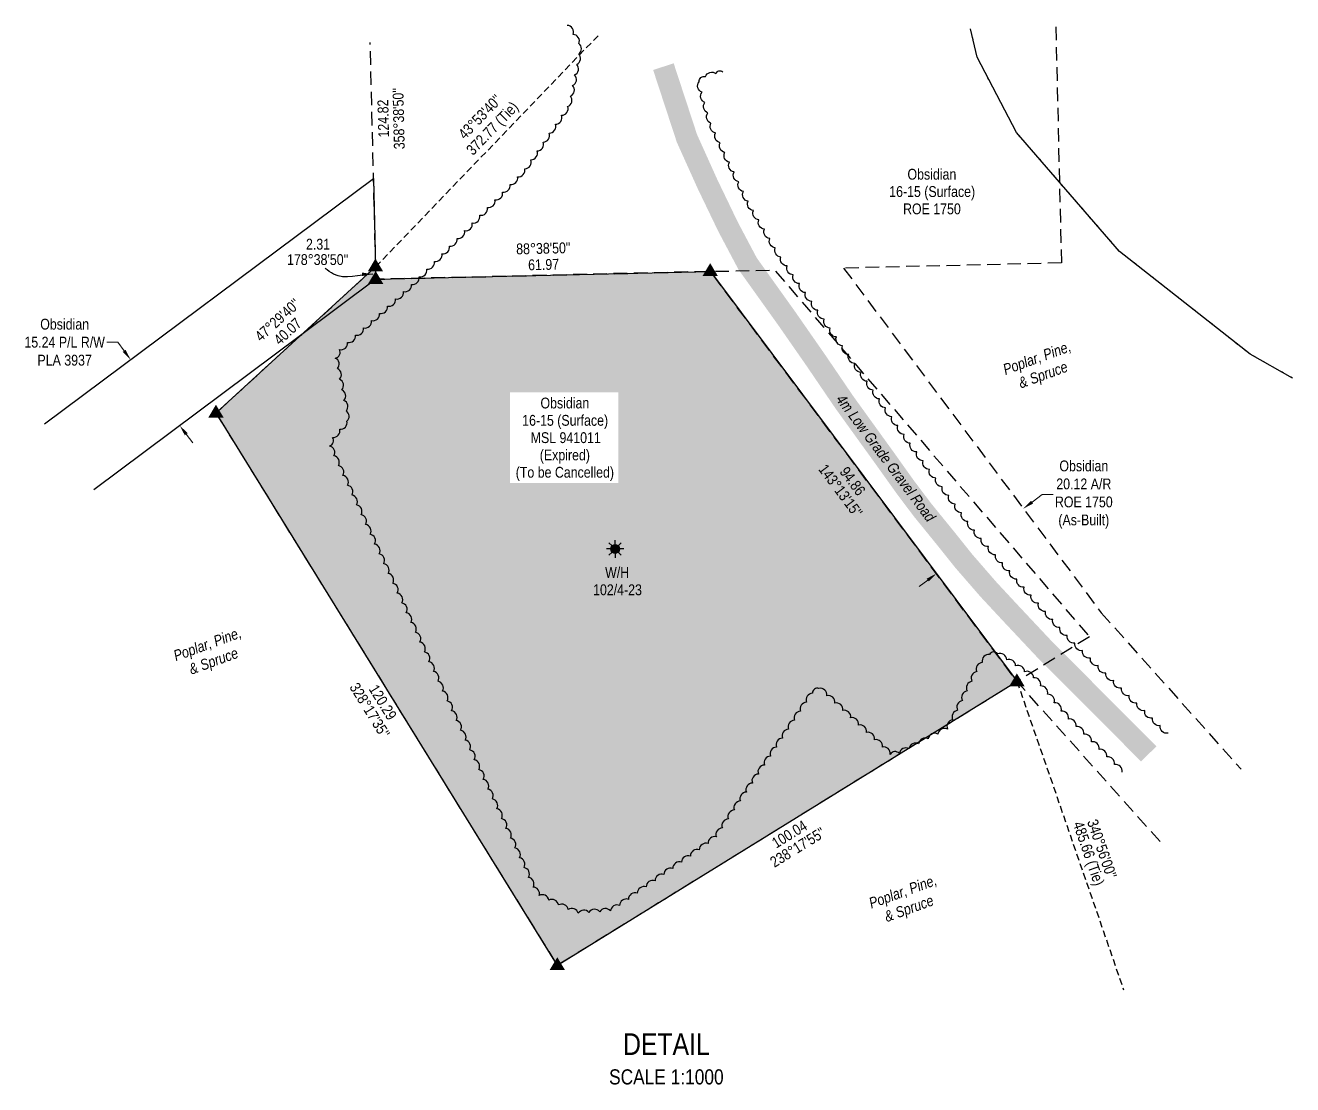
# Model space of a CAD drawing. Extents: x 614988 to 621305, y 5889351 to 5893530.
# Drawn here: x 616526 to 617699, y 5889351 to 5890331 of the extents above; entities that cross this region are included whole.
import ezdxf
from ezdxf.enums import TextEntityAlignment as Align

# ---------------------------------------------------------------- set-up
doc = ezdxf.new("R2010")
doc.units = 0
doc.header["$LTSCALE"] = 5
doc.header["$PDSIZE"] = 0.5
for name, pattern in [('0', [1, 1, 0]), ('foc-ACCESSROAD', [3.75, 2.5, -1.25]), ('foc-TIELINE', [1.875, 1.25, -0.625]), ('foc-WHEELTRACKS', [2, 0.4, -1.6])]:
    doc.linetypes.add(name, pattern=pattern)
doc.layers.get('Defpoints').update_dxf_attribs({"color": 9})
for name, color, linetype in [('AS-ROADS', 254, 'Continuous'), ('C-RW', 13, 'Continuous'), ('C-WS', 13, 'foc-ACCESSROAD'), ('C-WS-S', 8, 'Continuous'), ('DETAIL-T', 7, 'Continuous'), ('L-BD', 7, 'Continuous'), ('L-BD1', 253, 'Continuous'), ('L-MON', 1, 'Continuous'), ('L-TIE', 7, 'foc-TIELINE'), ('P-PROPOSED', 10, 'Continuous'), ('P-PROPOSED-H', 21, 'Continuous'), ('T-BUSH', 110, '0'), ('T-BUSH-T', 110, 'Continuous'), ('T-WATER-P3', 160, 'foc-WHEELTRACKS')]:
    doc.layers.add(name, color=color, linetype=linetype)
for name, color, linetype, lineweight in [('C-FLOWLINE-T', 13, 'Continuous', 9), ('C-RW-T', 13, 'Continuous', 9), ('C-WS-T', 13, 'Continuous', 9), ('T-TEXT', 48, 'Continuous', 18)]:
    doc.layers.add(name, color=color, linetype=linetype, lineweight=lineweight)
doc.styles.add('80CG', font='ARIALN.TTF', dxfattribs={"height": 10})
doc.styles.add('80L', font='ARIALN.TTF', dxfattribs={"height": 10})
doc.styles.add('80LS', font='ARIALNI.TTF', dxfattribs={"height": 10})
doc.styles.add('foc-LtypeFont', font='ARIALN.TTF', dxfattribs={"height": 7.35})
doc.linetypes.add('foc-TOPO-flowdirection-NOLINE', pattern='A,0,[">",foc-LtypeFont,S=0.3,R=0,X=0,Y=-0.945],-20,[">",foc-LtypeFont,S=0.3,R=0,X=0,Y=-0.945],0', length=20)
doc.dimstyles.new('Compass 5 000', dxfattribs={"dimscale": 5, "dimtxt": 9, "dimasz": 2, "dimexe": 0.2, "dimexo": 0.0625, "dimgap": 0.5, "dimtad": 0, "dimtih": 1, "dimtoh": 1, "dimzin": 0, "dimdsep": 46, "dimtxsty": '80CG', "dimcen": 0.1, "dimse1": 1, "dimse2": 1, "dimclrd": 256, "dimclrt": 256, "dimaunit": 1, "dimadec": 4, "dimazin": 0, "dimtfac": 0.06, "dimtofl": 0, "dimtmove": 0, "dimatfit": 1, "dimfxl": 0.2, "dimtolj": 1, "dimtzin": 0, "dimlwd": -1, "dimarcsym": 0})

# ---------------------------------------------------------------- blocks, each defined once
blk = doc.blocks.new('GAS')
h = blk.add_hatch(color=255)
h.dxf.hatch_style = 1
edge = h.paths.add_edge_path()
edge.add_arc((0, 0), 0.9, 0, 360)
for p, q in [((-0.81, 0), (-1.62, 0)), ((-0.57, 0.57), (-1.14, 1.14)), ((0, 0.81), (0, 1.62)), ((0.57, 0.57), (1.14, 1.14)), ((1.62, 0), (0.81, 0)), ((-0.57, -0.57), (-1.14, -1.14)), ((0, -0.81), (0, -1.62)), ((1.14, -1.14), (0.57, -0.57))]:
    blk.add_line(p, q)
blk.add_circle((0, 0), 0.8)
blk = doc.blocks.new('STRIA')
blk.add_hatch(color=255).paths.add_polyline_path([(-0.04, 1.52), (-1.47, -0.87), (1.39, -0.87)])
blk = doc.blocks.new('STRIAA')
blk.add_blockref('STRIA', (0, 0))
blk = doc.blocks.new('STRIB')
at = {"color": 1}
blk.add_solid([(-1.12, -0.67), (-0.04, 1.13), (1.04, -0.67)], dxfattribs=at)
blk = doc.blocks.new('STRIBB')
blk.add_blockref('STRIB', (0, 0))
blk = doc.blocks.new('STRICC')
for name in ['STRIAA', 'STRIBB']:
    blk.add_blockref(name, (0, 0))
blk = doc.blocks.new('fdspike')
blk.add_blockref('STRICC', (0, 0))
blk = doc.blocks.new('TRIA')
blk.add_hatch(color=255).paths.add_polyline_path([(-0.04, 1.52), (-1.47, -0.87), (1.39, -0.87)])
blk = doc.blocks.new('TRIAA')
blk.add_blockref('TRIA', (0, 0))
blk = doc.blocks.new('TRIB')
at = {"color": 1}
blk.add_lwpolyline([(-1.12, -0.67), (-0.04, 1.13), (1.04, -0.67)], close=True, dxfattribs=at)
blk = doc.blocks.new('TRIBB')
blk.add_blockref('TRIB', (0, 0))
blk = doc.blocks.new('TRICC')
for name in ['TRIAA', 'TRIBB']:
    blk.add_blockref(name, (0, 0))
blk = doc.blocks.new('plspike')
blk.add_blockref('TRICC', (0, 0))
blk = doc.blocks.new('*D457')
at = {"layer": 'C-RW-T', "transparency": 16777216}
for p, q in [((616611.4, 5890038.1), (616601.4, 5890038.1)), ((616617.4, 5890030.1), (616611.4, 5890038.1)), ((616674.9, 5889952.9), (616680.8, 5889944.9))]:
    blk.add_line(p, q, dxfattribs=at)
at = {"layer": 'C-RW-T', "linetype": 'Continuous', "transparency": 16777216}
for points in [[(616618.7, 5890031.1), (616616, 5890029.1), (616623.3, 5890022.1)], [(616676.2, 5889953.9), (616673.5, 5889951.9), (616668.9, 5889960.9)]]:
    blk.add_solid(points, dxfattribs=at)
at = {"layer": 'Defpoints', "color": 0, "linetype": 'Continuous', "transparency": 16777216}
for p in [(616623.3, 5890022.1), (616603.9, 5890007.6), (616649.5, 5889946.4)]:
    blk.add_point(p, dxfattribs=at)
at = {"layer": 'C-RW-T', "linetype": 'Continuous', "transparency": 16777216, "insert": (616562.3, 5890038.1), "char_height": 10, "attachment_point": 5, "style": '80CG'}
blk.add_mtext('\\A1;Obsidian\\P15.24 P/L R/W\\PPLA 3937', dxfattribs=at)
blk = doc.blocks.new('*D461')
at = {"layer": 'C-FLOWLINE-T', "transparency": 16777216}
for p, q in [((617457.8, 5889890.1), (617467.2, 5889897.1)), ((617467.2, 5889897.1), (617477.2, 5889897.1)), ((617361.2, 5889817.9), (617353.2, 5889811.9))]:
    blk.add_line(p, q, dxfattribs=at)
for points in [[(617456.8, 5889891.4), (617458.8, 5889888.7), (617449.8, 5889884.1)], [(617360.2, 5889819.2), (617362.2, 5889816.6), (617369.2, 5889823.9)]]:
    blk.add_solid(points, dxfattribs=at)
at = {"layer": 'Defpoints', "color": 0, "transparency": 16777216}
for p in [(617319, 5890059), (617238.4, 5889998.8), (617449.8, 5889884.1)]:
    blk.add_point(p, dxfattribs=at)
at = {"layer": 'C-FLOWLINE-T', "transparency": 16777216, "insert": (617505.7, 5889897.1), "char_height": 10, "attachment_point": 5, "style": '80CG'}
blk.add_mtext('\\A1;Obsidian\\P20.12 A/R\\PROE 1750\\P(As-Built)', dxfattribs=at)

msp = doc.modelspace()

# ---------------------------------------------------------------- hatches: boundary and pattern name
at = {"layer": 'P-PROPOSED-H'}
h = msp.add_hatch(color=256, dxfattribs=at)
h.dxf.hatch_style = 1
h.paths.add_polyline_path([(616702.555, 5889972.645), (616850.19, 5890107.955), (616850.385, 5890096.395), (617160.038, 5890103.707), (617443.925, 5889723.935), (617018.535, 5889461.165)])

# ---------------------------------------------------------------- linework, layer by layer
at = {"layer": 'AS-ROADS', "const_width": 19.993, "flags": 128}
msp.add_lwpolyline([(617565.84, 5889656.98), (617470.195, 5889752.895), (617437.315, 5889787.885), (617417.435, 5889809.255), (617394.75, 5889835.36), (617377.96, 5889856.33), (617356.4, 5889882.855), (617340.89, 5889903.385), (617321.44, 5889930.655), (617284.125, 5889982.4), (617257.925, 5890020.95), (617230.8, 5890059.985), (617194.515, 5890110.785), (617176.295, 5890145.21), (617157.16, 5890184.99), (617138.33, 5890226.835), (617116.55, 5890293.255)], dxfattribs=at)
at = {"layer": 'C-RW'}
msp.add_lwpolyline([(616543.696, 5889962.695), (616848.183, 5890189.659), (616850.19, 5890107.955), (616850.385, 5890096.395), (616780.696, 5890044.263), (616589.262, 5889901.566)], dxfattribs=at)
at = {"layer": 'C-WS'}
msp.add_lwpolyline([(617479.764, 5890330.167), (617484.923, 5890111.538), (617283.372, 5890106.68), (617521.853, 5889787.65), (617651.264, 5889642.715)], dxfattribs=at)
at = {"layer": 'C-WS', "flags": 128}
msp.add_lwpolyline([(617576.251, 5889575.736), (617443.925, 5889723.935), (617160.038, 5890103.707), (616850.385, 5890096.395), (616850.19, 5890107.955), (616848.183, 5890189.659), (616845.206, 5890315.76)], dxfattribs=at)
msp.add_lwpolyline([(617510.915, 5889765.345), (617465.15, 5889737.04), (617018.535, 5889461.165), (616702.555, 5889972.645), (616780.696, 5890044.263), (616850.19, 5890107.955), (616850.385, 5890096.395), (617219.365, 5890105.035), (617510.915, 5889765.345)], close=True, dxfattribs=at)
at = {"layer": 'L-TIE', "flags": 128}
for points in [[(616850.19, 5890107.955), (617056.608, 5890322.494)], [(617443.925, 5889723.935), (617542.527, 5889438.65)]]:
    msp.add_lwpolyline(points, dxfattribs=at)
at = {"layer": 'P-PROPOSED', "flags": 128}
msp.add_lwpolyline([(616702.555, 5889972.645), (616850.19, 5890107.955), (616850.385, 5890096.395), (617160.038, 5890103.707), (617443.925, 5889723.935), (617018.535, 5889461.165), (616702.555, 5889972.645)], close=True, dxfattribs=at)
at = {"layer": 'T-BUSH', "linetype": 'Continuous', "flags": 128}
for points in [[(617541.188, 5889640.092, 0.52056705), (617534.077, 5889647.119, 0.52056705), (617526.967, 5889654.145, 0.52056705), (617519.856, 5889661.171, 0.52056705), (617512.746, 5889668.198, 0.52056705), (617505.635, 5889675.224, 0.52056705), (617498.525, 5889682.25, 0.52056705), (617491.414, 5889689.276, 0.52056705), (617484.696, 5889696.66, 0.52056705), (617478.368, 5889704.399, 0.52056705), (617472.041, 5889712.138, 0.52056705), (617465.713, 5889719.876, 0.52056705), (617459.275, 5889727.493, 0.52056705), (617450.949, 5889733.025, 0.52056705), (617442.623, 5889738.558, 0.52056705), (617434.297, 5889744.09, 0.52056705), (617425.971, 5889749.622, 0.52056705), (617418.423, 5889749.087, 0.52056705), (617411.762, 5889741.633, 0.52056705), (617406.571, 5889733.187, 0.52056705), (617402.151, 5889724.221, 0.52056705), (617397.731, 5889715.255, 0.52056705), (617393.311, 5889706.289, 0.52056705), (617388.891, 5889697.322, 0.52056705), (617384.472, 5889688.356, 0.52056705), (617379.526, 5889679.909, 0.52056705), (617370.614, 5889675.381, 0.52056705), (617361.702, 5889670.853, 0.52056705), (617352.79, 5889666.325, 0.52056705), (617343.878, 5889661.796, 0.52056705), (617334.966, 5889657.268, 0.52056705), (617326.58, 5889656.528, 0.52056705), (617319.241, 5889663.315, 0.52056705), (617311.901, 5889670.102, 0.52056705), (617304.562, 5889676.888, 0.52056705), (617297.223, 5889683.675, 0.52056705), (617289.883, 5889690.462, 0.52056705), (617282.544, 5889697.249, 0.52056705), (617275.204, 5889704.036, 0.52056705), (617267.865, 5889710.822, 0.52056705), (617260.525, 5889717.609, 0.52056705), (617254.523, 5889713.053, 0.52056705), (617248.963, 5889704.746, 0.52056705), (617243.403, 5889696.438, 0.52056705), (617237.843, 5889688.131, 0.52056705), (617232.284, 5889679.823, 0.52056705), (617226.724, 5889671.515, 0.52056705), (617221.164, 5889663.208, 0.52056705), (617215.604, 5889654.9, 0.52056705), (617210.044, 5889646.593, 0.52056705), (617204.484, 5889638.285, 0.52056705), (617198.925, 5889629.977, 0.52056705), (617193.365, 5889621.67, 0.52056705), (617187.805, 5889613.362, 0.52056705), (617182.245, 5889605.055, 0.52056705), (617176.685, 5889596.747, 0.52056705), (617171.125, 5889588.439, 0.52056705), (617165.565, 5889580.132, 0.52056705), (617157.921, 5889573.866, 0.52056705), (617149.73, 5889568.136, 0.52056705), (617141.539, 5889562.407, 0.52056705), (617133.347, 5889556.677, 0.52056705), (617125.156, 5889550.947, 0.52056705), (617116.965, 5889545.217, 0.52056705), (617108.773, 5889539.487, 0.52056705), (617100.582, 5889533.757, 0.52056705), (617092.391, 5889528.027, 0.52056705), (617084.2, 5889522.298, 0.52056705), (617076.008, 5889516.568, 0.52056705), (617067.554, 5889511.577, 0.52056705), (617057.585, 5889510.844, 0.52056705), (617047.615, 5889510.11, 0.52056705), (617037.646, 5889509.377, 0.52056705), (617028.465, 5889512.759, 0.52056705), (617019.474, 5889517.128, 0.52056705), (617010.483, 5889521.498, 0.52056705), (617001.493, 5889525.867, 0.52056705), (616995.908, 5889533.576, 0.52056705), (616991.718, 5889542.652, 0.52056705), (616987.527, 5889551.728, 0.52056705), (616983.337, 5889560.803, 0.52056705), (616979.147, 5889569.879, 0.52056705), (616974.956, 5889578.955, 0.52056705), (616970.766, 5889588.031, 0.52056705), (616966.576, 5889597.106, 0.52056705), (616962.385, 5889606.182, 0.52056705), (616958.195, 5889615.258, 0.52056705), (616954.005, 5889624.334, 0.52056705), (616949.814, 5889633.409, 0.52056705), (616945.624, 5889642.485, 0.52056705), (616941.434, 5889651.561, 0.52056705), (616937.243, 5889660.637, 0.52056705), (616933.053, 5889669.712, 0.52056705), (616928.862, 5889678.788, 0.52056705), (616924.672, 5889687.864, 0.52056705), (616920.482, 5889696.94, 0.52056705), (616916.291, 5889706.015, 0.52056705), (616912.101, 5889715.091, 0.52056705), (616907.911, 5889724.167, 0.52056705), (616903.72, 5889733.243, 0.52056705), (616899.53, 5889742.318, 0.52056705), (616895.34, 5889751.394, 0.52056705), (616891.149, 5889760.47, 0.52056705), (616886.959, 5889769.546, 0.52056705), (616882.769, 5889778.621, 0.52056705), (616878.578, 5889787.697, 0.52056705), (616874.388, 5889796.773, 0.52056705), (616870.198, 5889805.849, 0.52056705), (616866.007, 5889814.924, 0.52056705), (616861.817, 5889824, 0.52056705), (616857.626, 5889833.076, 0.52056705), (616853.436, 5889842.152, 0.52056705), (616849.246, 5889851.227, 0.52056705), (616845.055, 5889860.303, 0.52056705), (616840.865, 5889869.379, 0.52056705), (616836.675, 5889878.455, 0.52056705), (616832.484, 5889887.53, 0.52056705), (616828.294, 5889896.606, 0.52056705), (616824.104, 5889905.682, 0.52056705), (616819.913, 5889914.758, 0.52056705), (616815.723, 5889923.833, 0.52056705), (616811.533, 5889932.909, 0.52056705), (616807.342, 5889941.985, 0.52056705), (616810.294, 5889950.02, 0.52056705), (616816.9, 5889957.523, 0.52056705), (616823.505, 5889965.026, 0.52056705), (616822.812, 5889974.467, 0.52056705), (616820.798, 5889984.259, 0.52056705), (616818.784, 5889994.05, 0.52056705), (616816.771, 5890003.842, 0.52056705), (616814.757, 5890013.633, 0.52056705), (616812.743, 5890023.424, 0.52056705), (616816.688, 5890031.269, 0.52056705), (616824.096, 5890037.981, 0.52056705), (616831.503, 5890044.693, 0.52056705), (616838.911, 5890051.406, 0.52056705), (616846.318, 5890058.118, 0.52056705), (616853.726, 5890064.831, 0.52056705), (616861.133, 5890071.543, 0.52056705), (616868.541, 5890078.256, 0.52056705), (616875.948, 5890084.968, 0.52056705), (616883.356, 5890091.68, 0.52056705), (616890.508, 5890098.659, 0.52056705), (616897.518, 5890105.786, 0.52056705), (616904.528, 5890112.912, 0.52056705), (616911.538, 5890120.039, 0.52056705), (616918.548, 5890127.165, 0.52056705), (616925.558, 5890134.291, 0.52056705), (616932.569, 5890141.418, 0.52056705), (616939.579, 5890148.544, 0.52056705), (616946.589, 5890155.671, 0.52056705), (616953.599, 5890162.797, 0.52056705), (616960.609, 5890169.924, 0.52056705), (616967.619, 5890177.05, 0.52056705), (616974.63, 5890184.176, 0.52056705), (616981.64, 5890191.303, 0.52056705), (616988.232, 5890198.774, 0.52056705), (616993.9, 5890207.008, 0.52056705), (616999.568, 5890215.242, 0.52056705), (617005.236, 5890223.476, 0.52056705), (617010.904, 5890231.711, 0.52056705), (617016.572, 5890239.945, 0.52056705), (617022.24, 5890248.179, 0.52056705), (617027.908, 5890256.413, 0.52056705), (617030.53, 5890265.927, 0.52056705), (617032.441, 5890275.739, 0.52056705), (617034.351, 5890285.551, 0.52056705), (617036.262, 5890295.363, 0.52056705), (617038.172, 5890305.175, 0.52056705), (617038.287, 5890314.646, 0.52056705), (617032.906, 5890323.069, 0.52056705), (617027.524, 5890331.493)], [(617583.641, 5889676.16, -0.52056705), (617576.458, 5889683.113, -0.52056705), (617569.275, 5889690.065, -0.52056705), (617562.092, 5889697.017, -0.52056705), (617554.909, 5889703.969, -0.52056705), (617547.726, 5889710.921, -0.52056705), (617540.543, 5889717.873, -0.52056705), (617533.36, 5889724.825, -0.52056705), (617526.177, 5889731.778, -0.52056705), (617518.994, 5889738.73, -0.52056705), (617511.811, 5889745.682, -0.52056705), (617504.628, 5889752.634, -0.52056705), (617497.445, 5889759.586, -0.52056705), (617490.304, 5889766.579, -0.52056705), (617483.638, 5889774.028, -0.52056705), (617476.971, 5889781.477, -0.52056705), (617470.305, 5889788.926, -0.52056705), (617463.639, 5889796.375, -0.52056705), (617456.973, 5889803.825, -0.52056705), (617450.346, 5889811.308, -0.52056705), (617443.76, 5889818.828, -0.52056705), (617437.173, 5889826.348, -0.52056705), (617430.587, 5889833.869, -0.52056705), (617424.001, 5889841.389, -0.52056705), (617417.415, 5889848.909, -0.52056705), (617410.829, 5889856.429, -0.52056705), (617404.408, 5889864.082, -0.52056705), (617398.474, 5889872.126, -0.52056705), (617392.539, 5889880.17, -0.52056705), (617386.605, 5889888.214, -0.52056705), (617380.67, 5889896.259, -0.52056705), (617374.736, 5889904.303, -0.52056705), (617368.801, 5889912.347, -0.52056705), (617362.867, 5889920.391, -0.52056705), (617356.932, 5889928.436, -0.52056705), (617350.998, 5889936.48, -0.52056705), (617345.066, 5889944.526, -0.52056705), (617339.365, 5889952.737, -0.52056705), (617333.663, 5889960.949, -0.52056705), (617327.962, 5889969.16, -0.52056705), (617322.261, 5889977.371, -0.52056705), (617316.559, 5889985.582, -0.52056705), (617310.858, 5889993.793, -0.52056705), (617305.156, 5890002.004, -0.52056705), (617299.455, 5890010.215, -0.52056705), (617293.754, 5890018.426, -0.52056705), (617288.052, 5890026.637, -0.52056705), (617282.351, 5890034.848, -0.52056705), (617276.649, 5890043.06, -0.52056705), (617270.948, 5890051.271, -0.52056705), (617265.247, 5890059.482, -0.52056705), (617259.545, 5890067.693, -0.52056705), (617253.844, 5890075.904, -0.52056705), (617248.142, 5890084.115, -0.52056705), (617242.441, 5890092.326, -0.52056705), (617236.74, 5890100.537, -0.52056705), (617231.038, 5890108.748, -0.52056705), (617225.337, 5890116.96, -0.52056705), (617220.141, 5890125.494, -0.52056705), (617215.073, 5890134.111, -0.52056705), (617210.006, 5890142.728, -0.52056705), (617204.939, 5890151.345, -0.52056705), (617199.871, 5890159.961, -0.52056705), (617194.914, 5890168.637, -0.52056705), (617190.622, 5890177.665, -0.52056705), (617186.33, 5890186.693, -0.52056705), (617182.037, 5890195.721, -0.52056705), (617177.745, 5890204.749, -0.52056705), (617173.453, 5890213.777, -0.52056705), (617169.161, 5890222.805, -0.52056705), (617164.869, 5890231.833, -0.52056705), (617160.577, 5890240.861, -0.52056705), (617157.767, 5890250.447, -0.52056705), (617155.047, 5890260.066, -0.52056705), (617152.327, 5890269.685, -0.52056705), (617149.607, 5890279.304, -0.52056705), (617155.545, 5890284.068, -0.52056705), (617165.171, 5890286.762, -0.52056705), (617171.514, 5890288.538, -0.52056705)]]:
    msp.add_lwpolyline(points, format="xyb", dxfattribs=at)
at = {"layer": 'T-WATER-P3', "linetype": 'foc-TOPO-flowdirection-NOLINE', "flags": 128}
msp.add_lwpolyline([(617699.022, 5890004.722), (617659.651, 5890027.024), (617538.89, 5890122.043), (617443.389, 5890232.291), (617406.967, 5890301.978), (617400.778, 5890328.304)], dxfattribs=at)
at = {"layer": 'T-WATER-P3', "flags": 128}
msp.add_lwpolyline([(617699.022, 5890004.722), (617659.651, 5890027.024), (617538.89, 5890122.043), (617443.389, 5890232.291), (617406.967, 5890301.978), (617400.778, 5890328.304)], dxfattribs=at)

# ---------------------------------------------------------------- block references
at = {"layer": 'C-WS-S', "xscale": 4.998204750000003, "yscale": 4.998204750000003, "zscale": 4.998204750000003}
msp.add_blockref('GAS', (617071.88, 5889846.68), dxfattribs=at)
at = {"layer": 'L-MON', "xscale": 4.998204750000003, "yscale": 4.998204750000003, "zscale": 4.998204750000003}
for name, p in [('plspike', (616850.19, 5890107.955)), ('fdspike', (616850.385, 5890096.395)), ('fdspike', (616702.555, 5889972.645)), ('plspike', (617443.925, 5889723.935)), ('fdspike', (617018.535, 5889461.165))]:
    msp.add_blockref(name, p, dxfattribs=at)
at = {"layer": 'L-MON', "linetype": 'Continuous', "xscale": 4.998204750000002, "yscale": 4.998204750000002, "zscale": 4.998204750000002}
msp.add_blockref('plspike', (617160.038, 5890103.707), dxfattribs=at)

# ---------------------------------------------------------------- texts
at = {"layer": 'C-WS-T', "insert": (617050.789, 5889829.943), "char_height": 9.99641, "width": 44.76332, "attachment_point": 1, "line_spacing_factor": 0.961801, "style": '80L'}
msp.add_mtext('\\pi11.80906;W/H\\P\\pi0.66368;102/4-23', dxfattribs=at)
at = {"layer": 'DETAIL-T', "color": 3, "insert": (617119.295, 5889374.497), "char_height": 19.99282, "width": 217.03019, "attachment_point": 5, "style": '80CG'}
msp.add_mtext('DETAIL\\P{\\H0.7x;SCALE 1:1000}', dxfattribs=at)
at = {"layer": 'L-BD', "style": '80L'}
for s, p in [("340°56'00''", (617522.576, 5889569.051)), ('485.66 (Tie)', (617509.113, 5889564.398))]:
    msp.add_text(s, height=9.99641, rotation=289.0664, dxfattribs=at).set_placement(p, align=Align.MIDDLE)
at = {"layer": 'L-BD', "linetype": 'Continuous', "char_height": 9.99641, "attachment_point": 1, "style": '80L'}
for s, insert, width, rotation, line_spacing_factor in [("\\pi11.54653;124.82 \\P\\pi0.27841;358°38'50''", (616852.892, 5890216.034), 56.28715, 91.3598, 0.855), ("\\pi5.73007;43°53'40''\\P\\pi0.27841;372.77 (Tie)", (616921.677, 5890228.01), 61.14898, 46.1052, 0.934195)]:
    msp.add_mtext(s, dxfattribs=dict(at, insert=insert, width=width, rotation=rotation, line_spacing_factor=line_spacing_factor))
at = {"layer": 'L-BD1', "linetype": 'Continuous', "style": '80L'}
for s, height, rotation, p in [('88°38\'50"', 9.9964, 1.3527, (617005.293, 5890125.023)), ('61.97', 9.9964, 1.3527, (617005.647, 5890110.032)), ("47°29'40''", 9.9964, 42.5058, (616759.26, 5890058.746)), ("328°17'35''", 9.99641, 301.7068, (616844.76, 5889697.284)), ('120.29', 9.9964, 301.7068, (616856.879, 5889704.771)), ('100.04', 9.9964, 31.7043, (617233.216, 5889582.615)), ('238°17\'55"', 9.9964, 31.7043, (617240.702, 5889570.496))]:
    msp.add_text(s, height=height, rotation=rotation, dxfattribs=at).set_placement(p, align=Align.MIDDLE)
at = {"layer": 'L-BD1', "linetype": 'Continuous', "insert": (616766.823, 5890133.865), "char_height": 9.99641, "width": 57.61941, "attachment_point": 1, "line_spacing_factor": 0.855, "style": '80L'}
msp.add_mtext("\\pi18.88489;2.31 \\P\\pi1.32981;178°38'50''", dxfattribs=at)
at = {"layer": 'L-BD1', "linetype": 'Continuous', "insert": (617278.578, 5889935.439), "char_height": 9.99641, "width": 56.28715, "attachment_point": 1, "rotation": 306.7788, "line_spacing_factor": 0.855, "style": '80L'}
msp.add_mtext("\\pi14.31498;94.86\\P\\pi0.66368;143°13'15''", dxfattribs=at)
at = {"layer": 'T-BUSH-T', "char_height": 9.99641, "width": 84.08753, "attachment_point": 2, "rotation": 20, "style": '80LS'}
for insert in [(617460.578, 5890028.376), (616692.7, 5889763.344), (617336.444, 5889534.268)]:
    msp.add_mtext('Poplar, Pine,\\P& Spruce', dxfattribs=dict(at, insert=insert))
at = {"layer": 'T-TEXT', "insert": (617326.492, 5889933.938), "char_height": 9.99641, "width": 153.82083, "attachment_point": 2, "rotation": 306.778847, "style": '80LS'}
msp.add_mtext('4m Low Grade Gravel Road', dxfattribs=at)

# ---------------------------------------------------------------- dimensions: what is measured, and where the dimension line sits
at = {"layer": 'C-FLOWLINE-T'}
dim = msp.add_linear_dim(base=(617449.765, 5889884.086), p1=(617238.433, 5889998.834), p2=(617318.98, 5890059.045), angle=36.778847, text='Obsidian\\P20.12 A/R\\PROE 1750\\P(As-Built)', dimstyle='Compass 5 000', dxfattribs=at)
dim.commit()
dim.dimension.update_dxf_attribs({"geometry": '*D461', "text_midpoint": (617505.68, 5889897.086), "dimtype": 161})
at = {"layer": 'C-RW-T', "linetype": 'Continuous'}
dim = msp.add_linear_dim(base=(616623.328, 5890022.054), p1=(616649.453, 5889946.433), p2=(616603.887, 5890007.562), angle=126.701035, text='Obsidian\\P15.24 P/L R/W\\PPLA 3937', dimstyle='Compass 5 000', dxfattribs=at)
dim.commit()
dim.dimension.update_dxf_attribs({"geometry": '*D457', "text_midpoint": (616562.289, 5890038.089), "dimtype": 161})

# ---------------------------------------------------------------- leaders
at = {"layer": 'L-BD1', "linetype": 'Continuous', "path_type": 1}
msp.add_leader([(616847.581, 5890101.036), (616811.292, 5890101.007), (616803.396, 5890106.485)], dimstyle='Compass 5 000', override={"dimgap": 0.5, "dimtad": 0}, dxfattribs=at)

# ---------------------------------------------------------------- next in the draw order: texts
at = {"layer": 'C-WS-T', "char_height": 9.99641, "attachment_point": 1, "line_spacing_factor": 0.961801, "style": '80L', "bg_fill": 2}
for s, insert, width in [('\\pi17.57438;Obsidian\\P\\pi0.66368;16-15 (Surface)\\P\\pi13.46945;ROE 1750', (617324.905, 5890198.645), 78.96659), ('\\pi23.3022;Obsidian\\P\\pi6.3915;16-15 (Surface)\\P\\pi14.22634;MSL 941011\\P\\pi22.67828;(Expired)\\P\\pi0.39433;(To be Cancelled)', (616979.44, 5889986.817), 90.42223)]:
    msp.add_mtext(s, dxfattribs=dict(at, insert=insert, width=width))
at = {"layer": 'L-BD1', "linetype": 'Continuous', "insert": (616765.31, 5890051.836), "char_height": 9.9964, "width": 28.21401, "attachment_point": 2, "rotation": 42.5058, "style": '80L', "bg_fill": 3, "box_fill_scale": 1.15, "bg_fill_color": 256, "bg_fill_true_color": 256, "bg_fill_transparency": 0}
msp.add_mtext('40.07', dxfattribs=at)

doc.saveas('drawing.dxf')
